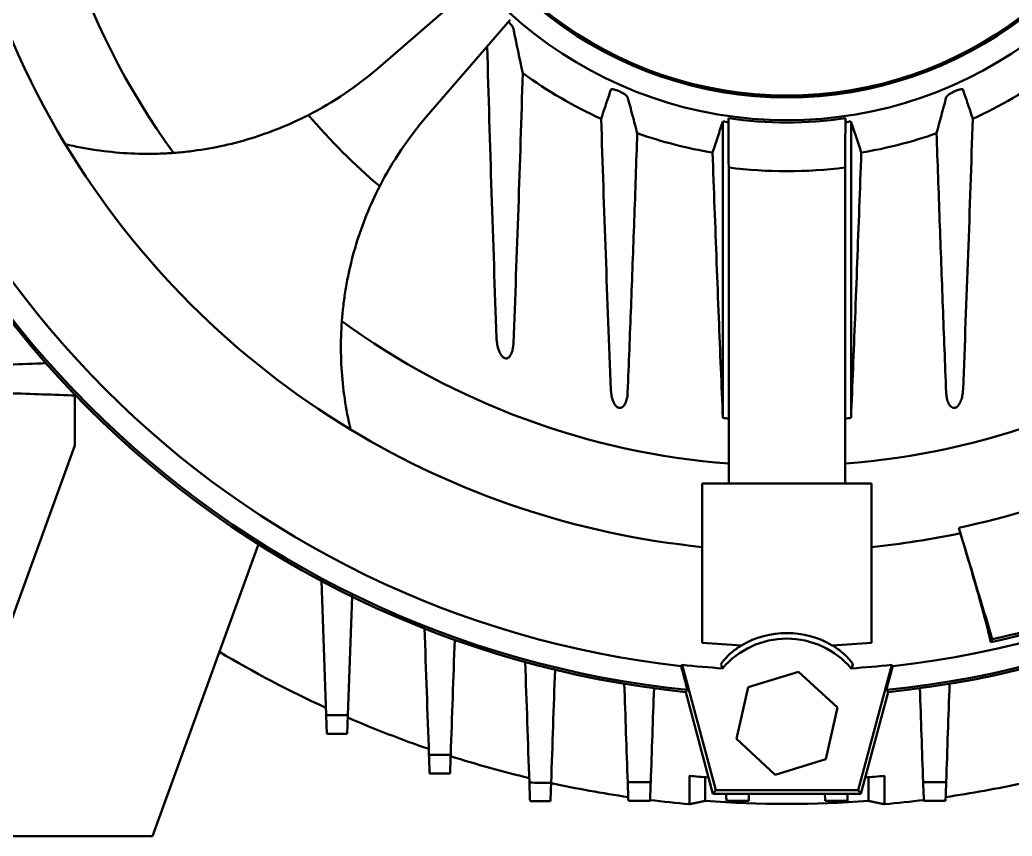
# Model space of a CAD drawing. Header units: millimetres. Extents: x 708 to 3306, y 798 to 2244.
# Drawn here: x 1885.4 to 2026.1, y 1870.2 to 1985.9 of the extents above; entities that cross this region are included whole.
import ezdxf

# ---------------------------------------------------------------- set-up
doc = ezdxf.new("R2010")
doc.units = ezdxf.units.MM
doc.header["$LTSCALE"] = 10
doc.layers.add('Visible (ISO)', color=7, linetype='Continuous', lineweight=50)

msp = doc.modelspace()

# ---------------------------------------------------------------- linework, layer by layer
at = {"layer": 'Visible (ISO)'}
for p, q in [((1949.9, 1990.93), (1936.19, 1979.08)), ((1943.07, 1972.2), (1954.92, 1985.91)), ((1985.91, 1920.18), (1985.91, 1964.97)), ((2002.43, 1920.18), (2002.43, 1964.97)), ((1893.17, 1932.65), (1893.17, 1925.58)), ((1893.17, 1925.58), (1881.02, 1892.18)), ((1985.91, 1920.18), (2002.43, 1920.18)), ((1904.17, 1870.18), (1919.23, 1911.56)), ((1928.81, 1887.34), (1928.14, 1906.39)), ((1932.48, 1904.17), (1931.89, 1887.34)), ((1984.07, 1876.71), (1979.31, 1894.47)), ((1995.83, 1893.5), (1988.66, 1891.28)), ((2001.34, 1888.41), (1995.83, 1893.5)), ((2009.03, 1894.47), (2004.27, 1876.71)), ((1983.67, 1876.18), (1979.81, 1890.61)), ((1988.66, 1891.28), (1987, 1883.96)), ((2008.54, 1890.61), (2004.67, 1876.18)), ((1999.68, 1881.09), (2001.34, 1888.41)), ((1928.9, 1884.69), (1928.81, 1887.34)), ((1928.81, 1887.34), (1931.89, 1887.34)), ((1931.89, 1887.34), (1931.8, 1884.69)), ((1931.8, 1884.69), (1928.9, 1884.69)), ((1987, 1883.96), (1992.52, 1878.86)), ((1992.52, 1878.86), (1999.68, 1881.09)), ((1980.33, 1878.72), (1980.33, 1874.7)), ((1982.59, 1878.53), (1982.59, 1875.18)), ((2005.76, 1875.18), (2005.76, 1878.53)), ((2008.02, 1874.7), (2008.02, 1878.72)), ((1984.07, 1876.71), (1983.67, 1876.18)), ((2004.27, 1876.71), (1984.07, 1876.71)), ((2004.27, 1876.71), (2004.67, 1876.18)), ((2004.67, 1876.18), (1983.67, 1876.18)), ((1904.17, 1870.18), (1860.17, 1870.18))]:
    msp.add_line(p, q, dxfattribs=at)
for centre, radius, start, end in [((1994.17, 2030.18), 119.61, 180, 211.1602), ((1994.17, 2030.18), 107.5, 180, 215.9667), ((1994.17, 2030.18), 140.31, 185.8772, 264.1228), ((1994.17, 2030.18), 139.98, 185.7849, 264.2151), ((1994.17, 2030.18), 139.98, 275.7849, 354.2151), ((1994.17, 2030.18), 140.31, 275.8772, 354.1228), ((1994.17, 2030.18), 136.71, 186.3024, 263.6976), ((1994.17, 2030.18), 58.5, 194.6609, 345.3391), ((1994.17, 2030.18), 55.26, 195.5001, 344.4999), ((1994.17, 2030.18), 55, 195.4836, 344.5164), ((1994.17, 2030.18), 136.71, 276.3024, 353.6976), ((1903.5, 2016.91), 50, 297.1415, 310.8331), ((1994.17, 2030.18), 63.97, 234.1399, 245.6673), ((1994.17, 2030.18), 63.97, 294.3327, 305.8601), ((1994.17, 2030.18), 89.12, 220.4033, 229.5967), ((1980.9, 1939.51), 50, 139.1669, 152.8585), ((1994.17, 2030.18), 58.81, 261.8953, 278.1047), ((1994.17, 2030.18), 59.37, 261.1975, 261.9744), ((1994.17, 2030.18), 59.37, 278.0256, 278.8025), ((1994.17, 2030.18), 63.97, 250.6174, 260.5075), ((1994.17, 2030.18), 63.97, 279.4925, 289.3826), ((1994.17, 2030.18), 119.61, 211.1602, 238.8398), ((1994.17, 2030.18), 65.73, 262.78, 277.22), ((1994.17, 2030.18), 107.5, 234.0333, 265.5924), ((1994.17, 2030.18), 107.5, 274.4076, 305.9667), ((1994.17, 2030.18), 101.12, 264.8447, 265.3138), ((1994.17, 2030.18), 101.12, 274.6862, 275.1553), ((1994.17, 2030.18), 119.61, 238.8398, 264.2419), ((1994.17, 2030.18), 118.8, 281.8401, 292.1599), ((1994.17, 2030.18), 119.61, 275.7581, 281.8728), ((1994.17, 2030.18), 135.61, 282.3006, 291.6994), ((1994.17, 2030.18), 135.26, 282.4371, 291.5629), ((1994.17, 1886.18), 12.79, 59.758, 120.242), ((1994.17, 2030.18), 133.11, 264.8277, 267.2271), ((1994.17, 1886.18), 12, 40.4446, 139.5554), ((1994.17, 2030.18), 133.11, 272.7729, 275.1723), ((1994.17, 2031.05), 156.95, 239.1467, 245.3741), ((1994.17, 2030.18), 136.52, 263.7517, 266.1644), ((1994.17, 2030.18), 136.52, 273.8356, 276.2483), ((1994.17, 2031.05), 156.95, 246.615, 251.1148), ((1994.17, 2031.05), 156.95, 252.3079, 256.5317), ((1994.17, 2031.05), 156.95, 257.6934, 261.7537), ((1994.17, 2031.05), 152.95, 264.8076, 265.8306), ((1994.17, 2031.05), 152.95, 274.1694, 275.1924), ((1994.17, 2031.05), 156.95, 278.2463, 282.3067), ((1994.17, 2031.05), 156.95, 262.896, 264.9403), ((1994.17, 2031.05), 156.3, 265.7501, 274.2499), ((1994.17, 2031.05), 156.95, 275.0597, 277.104)]:
    msp.add_arc(centre, radius, start, end, dxfattribs=at)
for points, knots in [([(1955.38, 1984.66), (1955.37, 1984.71), (1955.34, 1984.78), (1955.26, 1984.93), (1955.21, 1985.01), (1955.08, 1985.18), (1955.01, 1985.27), (1954.86, 1985.45), (1954.77, 1985.54), (1954.68, 1985.64)], [0, 0, 0, 0, 0.000410179, 0.000410179, 0.000820358, 0.000820358, 0.001230538, 0.001230538, 0.001640717, 0.001640717, 0.001640717, 0.001640717]), ([(1951.66, 1982.13), (1951.84, 1975.19), (1952.05, 1968.29), (1952.5, 1954.52), (1952.74, 1947.66), (1952.99, 1940.8)], [0.00027223, 0.00027223, 0.00027223, 0.00027223, 0.02166077, 0.02166077, 0.04304931, 0.04304931, 0.04304931, 0.04304931]), ([(1955.38, 1940.09), (1955.63, 1946.44), (1955.86, 1952.8), (1956.3, 1965.55), (1956.51, 1971.93), (1956.7, 1978.34)], [0, 0, 0, 0, 0.01989732, 0.01989732, 0.03979463, 0.03979463, 0.03979463, 0.03979463]), ([(1969.19, 1975.99), (1969.08, 1975.65), (1968.96, 1975.31), (1968.85, 1974.97), (1968.73, 1974.63), (1968.62, 1974.29), (1968.5, 1973.95), (1968.39, 1973.61), (1968.27, 1973.26), (1968.16, 1972.92), (1968.05, 1972.58), (1967.93, 1972.24), (1967.82, 1971.9)], [0, 0, 0, 0, 0.00415105, 0.00415105, 0.00415105, 0.00830211, 0.00830211, 0.00830211, 0.01245316, 0.01245316, 0.01245316, 0.01660422, 0.01660422, 0.01660422, 0.01660422]), ([(1971.58, 1974.93), (1971.57, 1974.98), (1971.53, 1975.04), (1971.41, 1975.17), (1971.32, 1975.24), (1971.12, 1975.38), (1971.01, 1975.45), (1970.75, 1975.6), (1970.61, 1975.67), (1970.32, 1975.8), (1970.18, 1975.87), (1969.96, 1975.95), (1969.89, 1975.97), (1969.75, 1976.01), (1969.68, 1976.03), (1969.5, 1976.07), (1969.4, 1976.08), (1969.25, 1976.06), (1969.21, 1976.03), (1969.19, 1975.99)], [0, 0, 0, 0, 0.000476593, 0.000476593, 0.000953187, 0.000953187, 0.00142978, 0.00142978, 0.001906374, 0.001906374, 0.002382967, 0.002382967, 0.002621264, 0.002621264, 0.002859561, 0.002859561, 0.003336154, 0.003336154, 0.003812748, 0.003812748, 0.003812748, 0.003812748]), ([(1972.94, 1969.84), (1972.83, 1970.26), (1972.72, 1970.68), (1972.6, 1971.1), (1972.49, 1971.52), (1972.38, 1971.94), (1972.26, 1972.37), (1972.15, 1972.79), (1972.04, 1973.22), (1971.92, 1973.65), (1971.81, 1974.07), (1971.7, 1974.5), (1971.58, 1974.93)], [0, 0, 0, 0, 0.00420164, 0.00420164, 0.00420164, 0.00840329, 0.00840329, 0.00840329, 0.01260503, 0.01260503, 0.01260503, 0.0168068, 0.0168068, 0.0168068, 0.0168068]), ([(2015.4, 1969.84), (2015.51, 1970.26), (2015.63, 1970.68), (2015.74, 1971.1), (2015.85, 1971.52), (2015.97, 1971.94), (2016.08, 1972.37), (2016.19, 1972.79), (2016.31, 1973.22), (2016.42, 1973.65), (2016.54, 1974.07), (2016.65, 1974.5), (2016.76, 1974.93)], [0, 0, 0, 0, 0.00420164, 0.00420164, 0.00420164, 0.00840329, 0.00840329, 0.00840329, 0.01260503, 0.01260503, 0.01260503, 0.0168068, 0.0168068, 0.0168068, 0.0168068]), ([(2016.76, 1974.93), (2016.78, 1974.98), (2016.81, 1975.04), (2016.94, 1975.17), (2017.02, 1975.24), (2017.22, 1975.38), (2017.34, 1975.45), (2017.6, 1975.6), (2017.73, 1975.67), (2018.02, 1975.8), (2018.17, 1975.87), (2018.39, 1975.95), (2018.46, 1975.97), (2018.6, 1976.01), (2018.66, 1976.03), (2018.85, 1976.07), (2018.95, 1976.08), (2019.1, 1976.06), (2019.14, 1976.03), (2019.15, 1975.99)], [0, 0, 0, 0, 0.000476593, 0.000476593, 0.000953187, 0.000953187, 0.00142978, 0.00142978, 0.001906374, 0.001906374, 0.002382967, 0.002382967, 0.002621264, 0.002621264, 0.002859561, 0.002859561, 0.003336154, 0.003336154, 0.003812748, 0.003812748, 0.003812748, 0.003812748]), ([(2019.15, 1975.99), (2019.27, 1975.65), (2019.38, 1975.31), (2019.5, 1974.97), (2019.61, 1974.63), (2019.73, 1974.29), (2019.84, 1973.95), (2019.96, 1973.61), (2020.07, 1973.26), (2020.19, 1972.92), (2020.3, 1972.58), (2020.41, 1972.24), (2020.53, 1971.9)], [0, 0, 0, 0, 0.00415105, 0.00415105, 0.00415105, 0.00830211, 0.00830211, 0.00830211, 0.01245316, 0.01245316, 0.01245316, 0.01660422, 0.01660422, 0.01660422, 0.01660422]), ([(1891.82, 1968.29), (1894.72, 1967.6), (1897.64, 1967.17), (1902.05, 1966.91), (1903.52, 1966.89), (1905.73, 1966.96), (1906.47, 1966.99), (1907.95, 1967.1), (1908.69, 1967.18), (1912.39, 1967.62), (1915.27, 1968.23), (1920.9, 1969.94), (1923.64, 1971.05), (1926.31, 1972.42)], [0.00000021, 0.00000021, 0.00000021, 0.00000021, 0.00897575, 0.00897575, 0.01346352, 0.01346352, 0.01570741, 0.01570741, 0.01795129, 0.01795129, 0.02692683, 0.02692683, 0.03590238, 0.03590238, 0.03590238, 0.03590238]), ([(1967.82, 1971.9), (1968.02, 1965.48), (1968.24, 1959.07), (1968.7, 1946.27), (1968.94, 1939.88), (1969.19, 1933.5)], [0, 0, 0, 0, 0.02004982, 0.02004982, 0.04009964, 0.04009964, 0.04009964, 0.04009964]), ([(1985.09, 1971.51), (1984.97, 1971.14), (1984.85, 1970.78), (1984.72, 1970.42), (1984.6, 1970.05), (1984.48, 1969.68), (1984.36, 1969.31), (1984.23, 1968.94), (1984.11, 1968.57), (1983.99, 1968.2), (1983.87, 1967.83), (1983.75, 1967.46), (1983.62, 1967.09)], [0.0000644, 0.0000644, 0.0000644, 0.0000644, 0.00445638, 0.00445638, 0.00445638, 0.00891275, 0.00891275, 0.00891275, 0.01336913, 0.01336913, 0.01336913, 0.01782551, 0.01782551, 0.01782551, 0.01782551]), ([(2003.26, 1971.51), (2003.38, 1971.14), (2003.5, 1970.78), (2003.62, 1970.42), (2003.74, 1970.05), (2003.87, 1969.68), (2003.99, 1969.31), (2004.11, 1968.94), (2004.23, 1968.57), (2004.36, 1968.2), (2004.48, 1967.83), (2004.6, 1967.46), (2004.72, 1967.09)], [0.0000644, 0.0000644, 0.0000644, 0.0000644, 0.00445638, 0.00445638, 0.00445638, 0.00891275, 0.00891275, 0.00891275, 0.01336913, 0.01336913, 0.01336913, 0.01782551, 0.01782551, 0.01782551, 0.01782551]), ([(2020.53, 1971.9), (2020.32, 1965.48), (2020.11, 1959.07), (2019.65, 1946.27), (2019.4, 1939.88), (2019.15, 1933.5)], [0, 0, 0, 0, 0.02004982, 0.02004982, 0.04009964, 0.04009964, 0.04009964, 0.04009964]), ([(1971.58, 1933.1), (1971.66, 1935.13), (1971.74, 1937.16), (1971.82, 1939.18), (1971.9, 1941.21), (1971.98, 1943.24), (1972.06, 1945.27), (1972.14, 1947.3), (1972.21, 1949.33), (1972.29, 1951.36), (1972.36, 1953.39), (1972.44, 1955.42), (1972.51, 1957.45), (1972.59, 1959.51), (1972.66, 1961.58), (1972.73, 1963.64), (1972.8, 1965.71), (1972.87, 1967.78), (1972.94, 1969.84)], [0, 0, 0, 0, 0.00638089, 0.00638089, 0.00638089, 0.01276178, 0.01276178, 0.01276178, 0.01914266, 0.01914266, 0.01914266, 0.02552355, 0.02552355, 0.02552355, 0.03200932, 0.03200932, 0.03200932, 0.03849511, 0.03849511, 0.03849511, 0.03849511]), ([(2016.76, 1933.1), (2016.68, 1935.13), (2016.6, 1937.16), (2016.52, 1939.18), (2016.44, 1941.21), (2016.36, 1943.24), (2016.29, 1945.27), (2016.21, 1947.3), (2016.13, 1949.33), (2016.06, 1951.36), (2015.98, 1953.39), (2015.91, 1955.42), (2015.83, 1957.45), (2015.76, 1959.51), (2015.69, 1961.58), (2015.61, 1963.64), (2015.54, 1965.71), (2015.47, 1967.78), (2015.4, 1969.84)], [0, 0, 0, 0, 0.00638089, 0.00638089, 0.00638089, 0.01276178, 0.01276178, 0.01276178, 0.01914266, 0.01914266, 0.01914266, 0.02552355, 0.02552355, 0.02552355, 0.03200932, 0.03200932, 0.03200932, 0.03849511, 0.03849511, 0.03849511, 0.03849511]), ([(1983.62, 1967.09), (1983.72, 1964.49), (1983.81, 1961.89), (1983.91, 1959.28), (1984.01, 1956.68), (1984.1, 1954.08), (1984.2, 1951.48), (1984.3, 1948.87), (1984.41, 1946.27), (1984.51, 1943.67), (1984.6, 1941.28), (1984.7, 1938.89), (1984.8, 1936.5), (1984.89, 1934.16), (1984.99, 1931.81), (1985.09, 1929.47)], [0, 0, 0, 0, 0.0081896, 0.0081896, 0.0081896, 0.0163792, 0.0163792, 0.0163792, 0.0245688, 0.0245688, 0.0245688, 0.03209548, 0.03209548, 0.03209548, 0.03947477, 0.03947477, 0.03947477, 0.03947477]), ([(2004.72, 1967.09), (2004.63, 1964.49), (2004.53, 1961.89), (2004.44, 1959.28), (2004.34, 1956.68), (2004.24, 1954.08), (2004.14, 1951.48), (2004.04, 1948.87), (2003.94, 1946.27), (2003.84, 1943.67), (2003.74, 1941.28), (2003.65, 1938.89), (2003.55, 1936.5), (2003.45, 1934.16), (2003.36, 1931.81), (2003.26, 1929.47)], [0, 0, 0, 0, 0.0081896, 0.0081896, 0.0081896, 0.0163792, 0.0163792, 0.0163792, 0.0245688, 0.0245688, 0.0245688, 0.03209548, 0.03209548, 0.03209548, 0.03947477, 0.03947477, 0.03947477, 0.03947477]), ([(1936.41, 1962.32), (1935.04, 1959.65), (1933.93, 1956.9), (1932.64, 1952.68), (1932.28, 1951.25), (1931.82, 1949.08), (1931.68, 1948.35), (1931.44, 1946.89), (1931.34, 1946.15), (1930.9, 1942.45), (1930.82, 1939.51), (1931.16, 1933.65), (1931.59, 1930.73), (1932.28, 1927.83)], [0.00000125, 0.00000125, 0.00000125, 0.00000125, 0.00897673, 0.00897673, 0.01346447, 0.01346447, 0.01570834, 0.01570834, 0.01795221, 0.01795221, 0.02692769, 0.02692769, 0.03590317, 0.03590317, 0.03590317, 0.03590317]), ([(1952.99, 1940.8), (1953, 1940.55), (1953.02, 1940.31), (1953.1, 1939.82), (1953.15, 1939.58), (1953.29, 1939.1), (1953.38, 1938.86), (1953.55, 1938.52), (1953.62, 1938.41), (1953.77, 1938.21), (1953.86, 1938.11), (1954.07, 1937.96), (1954.2, 1937.91), (1954.39, 1937.9), (1954.46, 1937.91), (1954.58, 1937.96), (1954.63, 1937.99), (1954.78, 1938.1), (1954.87, 1938.2), (1955, 1938.41), (1955.06, 1938.52), (1955.2, 1938.86), (1955.26, 1939.11), (1955.35, 1939.59), (1955.37, 1939.84), (1955.38, 1940.09)], [0, 0, 0, 0, 0.000767985, 0.000767985, 0.001535971, 0.001535971, 0.002303956, 0.002303956, 0.002687949, 0.002687949, 0.003071942, 0.003071942, 0.003455934, 0.003455934, 0.003647931, 0.003647931, 0.003839927, 0.003839927, 0.00422392, 0.00422392, 0.004607912, 0.004607912, 0.005375898, 0.005375898, 0.006143883, 0.006143883, 0.006143883, 0.006143883]), ([(1969.19, 1933.5), (1969.2, 1933.26), (1969.23, 1933.02), (1969.3, 1932.55), (1969.36, 1932.32), (1969.5, 1931.87), (1969.6, 1931.64), (1969.79, 1931.33), (1969.86, 1931.23), (1969.99, 1931.1), (1970.04, 1931.06), (1970.14, 1930.98), (1970.19, 1930.95), (1970.31, 1930.91), (1970.37, 1930.89), (1970.5, 1930.88), (1970.56, 1930.89), (1970.74, 1930.94), (1970.85, 1931.01), (1971.02, 1931.18), (1971.1, 1931.27), (1971.22, 1931.48), (1971.27, 1931.59), (1971.4, 1931.92), (1971.46, 1932.15), (1971.55, 1932.62), (1971.57, 1932.86), (1971.58, 1933.1)], [0, 0, 0, 0, 0.000741083, 0.000741083, 0.001482166, 0.001482166, 0.002223249, 0.002223249, 0.00259379, 0.00259379, 0.002779061, 0.002779061, 0.002964331, 0.002964331, 0.003149602, 0.003149602, 0.003334873, 0.003334873, 0.003705414, 0.003705414, 0.004075956, 0.004075956, 0.004446497, 0.004446497, 0.00518758, 0.00518758, 0.005928663, 0.005928663, 0.005928663, 0.005928663]), ([(2019.15, 1933.5), (2019.14, 1933.26), (2019.12, 1933.02), (2019.04, 1932.55), (2018.99, 1932.32), (2018.84, 1931.87), (2018.75, 1931.64), (2018.56, 1931.33), (2018.48, 1931.23), (2018.35, 1931.1), (2018.31, 1931.06), (2018.21, 1930.98), (2018.15, 1930.95), (2018.03, 1930.91), (2017.97, 1930.89), (2017.85, 1930.88), (2017.78, 1930.89), (2017.6, 1930.94), (2017.5, 1931.01), (2017.32, 1931.18), (2017.25, 1931.27), (2017.13, 1931.48), (2017.07, 1931.59), (2016.94, 1931.92), (2016.88, 1932.15), (2016.8, 1932.62), (2016.77, 1932.86), (2016.76, 1933.1)], [0, 0, 0, 0, 0.000741083, 0.000741083, 0.001482166, 0.001482166, 0.002223249, 0.002223249, 0.00259379, 0.00259379, 0.002779061, 0.002779061, 0.002964331, 0.002964331, 0.003149602, 0.003149602, 0.003334873, 0.003334873, 0.003705414, 0.003705414, 0.004075956, 0.004075956, 0.004446497, 0.004446497, 0.00518758, 0.00518758, 0.005928663, 0.005928663, 0.005928663, 0.005928663]), ([(1982.17, 1911.18), (1982.17, 1911.94), (1982.17, 1913.07), (1982.17, 1914.4), (1982.17, 1914.97), (1982.17, 1915.26), (1982.17, 1915.35), (1982.17, 1915.54), (1982.17, 1917.12), (1982.17, 1918.7), (1982.17, 1920.18)], [2.338388381, 2.338388381, 2.338388381, 2.338388381, 2.34063541, 2.341758925, 2.342320682, 2.342320682, 2.342601561, 2.342601561, 2.342882439, 2.347376497, 2.347376497, 2.347376497, 2.347376497]), ([(1982.17, 1920.18), (1982.88, 1920.18), (1984.12, 1920.18), (1985.37, 1920.18), (1985.91, 1920.18)], [2.282964767, 2.282964767, 2.282964767, 2.282964767, 2.285075007, 2.286703087, 2.286703087, 2.286703087, 2.286703087]), ([(2002.43, 1920.18), (2002.98, 1920.18), (2004.22, 1920.18), (2005.47, 1920.18), (2006.17, 1920.18)], [0.008219535, 0.008219535, 0.008219535, 0.008219535, 0.009841217, 0.011943247, 0.011943247, 0.011943247, 0.011943247]), ([(2006.17, 1920.18), (2006.17, 1918.67), (2006.17, 1917.15), (2006.17, 1915.25), (2006.17, 1914.89), (2006.17, 1914.14), (2006.17, 1913.03), (2006.17, 1911.92), (2006.17, 1911.18)], [2.349694065, 2.349694065, 2.349694065, 2.349694065, 2.354181682, 2.354181682, 2.355303587, 2.355303587, 2.356425491, 2.3586693, 2.3586693, 2.3586693, 2.3586693]), ([(2018.78, 1913.13), (2019.07, 1912.18), (2019.34, 1911.26), (2019.87, 1909.46), (2020.13, 1908.58), (2020.5, 1907.3), (2020.62, 1906.88), (2020.86, 1906.06), (2020.97, 1905.67), (2021.3, 1904.51), (2021.51, 1903.78), (2021.79, 1902.76), (2021.88, 1902.43), (2022.05, 1901.8), (2022.14, 1901.49), (2022.37, 1900.62), (2022.5, 1900.11), (2022.67, 1899.42), (2022.73, 1899.21), (2022.82, 1898.82), (2022.87, 1898.63), (2022.98, 1898.14), (2023.03, 1897.88), (2023.06, 1897.69)], [0.00000099, 0.00000099, 0.00000099, 0.00000099, 0.00299648, 0.00299648, 0.00599198, 0.00599198, 0.00748973, 0.00748973, 0.00898748, 0.00898748, 0.01198297, 0.01198297, 0.01348072, 0.01348072, 0.01497847, 0.01497847, 0.01797397, 0.01797397, 0.01947171, 0.01947171, 0.02096946, 0.02096946, 0.02396496, 0.02396496, 0.02396496, 0.02396496]), ([(1982.17, 1897.61), (1982.17, 1897.98), (1982.17, 1898.38), (1982.17, 1899.24), (1982.17, 1899.7), (1982.17, 1901.16), (1982.17, 1902.23), (1982.17, 1903.97), (1982.17, 1904.58), (1982.17, 1905.83), (1982.17, 1906.47), (1982.17, 1908.42), (1982.17, 1909.77), (1982.17, 1911.18)], [0.12502863, 0.12502863, 0.12502863, 0.12502863, 0.12715333, 0.12715333, 0.12927803, 0.12927803, 0.13352743, 0.13352743, 0.13565213, 0.13565213, 0.13777683, 0.13777683, 0.14202623, 0.14202623, 0.14202623, 0.14202623]), ([(2006.17, 1911.18), (2006.17, 1910.48), (2006.17, 1909.79), (2006.17, 1908.42), (2006.17, 1907.76), (2006.17, 1905.8), (2006.17, 1904.57), (2006.17, 1902.81), (2006.17, 1902.25), (2006.17, 1901.17), (2006.17, 1900.66), (2006.17, 1899.69), (2006.17, 1899.23), (2006.17, 1898.37), (2006.17, 1897.98), (2006.17, 1897.61)], [0.11505544, 0.11505544, 0.11505544, 0.11505544, 0.1171788, 0.1171788, 0.11930216, 0.11930216, 0.12354888, 0.12354888, 0.12567224, 0.12567224, 0.1277956, 0.1277956, 0.12991896, 0.12991896, 0.13204232, 0.13204232, 0.13204232, 0.13204232]), ([(1984.82, 1894.51), (1984.81, 1894.53), (1984.85, 1894.62), (1984.99, 1894.83), (1985.06, 1894.91), (1985.21, 1895.1), (1985.31, 1895.21), (1985.64, 1895.58), (1985.93, 1895.87), (1986.5, 1896.36), (1986.72, 1896.53), (1987.19, 1896.88), (1987.45, 1897.05), (1987.73, 1897.23)], [0.0000002, 0.0000002, 0.0000002, 0.0000002, 0.00274115, 0.00274115, 0.00411163, 0.00411163, 0.00548211, 0.00548211, 0.00822306, 0.00822306, 0.00959354, 0.00959354, 0.01096401, 0.01096401, 0.01096401, 0.01096401]), ([(2000.61, 1897.23), (2000.9, 1897.05), (2001.16, 1896.87), (2001.63, 1896.53), (2001.84, 1896.36), (2002.22, 1896.04), (2002.39, 1895.88), (2002.69, 1895.59), (2002.81, 1895.46), (2003.15, 1895.09), (2003.3, 1894.9), (2003.45, 1894.69), (2003.48, 1894.63), (2003.53, 1894.55), (2003.53, 1894.52), (2003.53, 1894.51)], [0.02581026, 0.02581026, 0.02581026, 0.02581026, 0.02717744, 0.02717744, 0.02854463, 0.02854463, 0.02991181, 0.02991181, 0.03127899, 0.03127899, 0.03401336, 0.03401336, 0.03538055, 0.03538055, 0.03674773, 0.03674773, 0.03674773, 0.03674773])]:
    msp.add_open_spline(points, degree=3, knots=knots, dxfattribs=at)
for points in [[(1956.7, 1978.34), (1956.26, 1980.38), (1955.82, 1982.48), (1955.38, 1984.66)], [(1985.91, 1964.97), (1985.9, 1967.3), (1985.89, 1969.63), (1985.88, 1971.96)], [(2002.46, 1971.96), (2002.46, 1969.63), (2002.45, 1967.3), (2002.43, 1964.97)], [(1985.09, 1971.51), (1985.09, 1957.44), (1985.09, 1943.41), (1985.09, 1929.47)], [(2003.26, 1971.51), (2003.26, 1957.44), (2003.26, 1943.41), (2003.26, 1929.47)], [(1889.08, 1937.22), (1887.33, 1937.16), (1885.57, 1937.1), (1883.81, 1937.04)], [(1883.85, 1932.98), (1887, 1932.87), (1890.16, 1932.76), (1893.31, 1932.65)], [(2023.3, 1898.1), (2021.72, 1903.37), (2020.13, 1908.64), (2018.55, 1913.91)], [(2018.55, 1913.91), (2018.63, 1913.65), (2018.7, 1913.39), (2018.78, 1913.13)], [(1942.77, 1899.63), (1942.98, 1893.66), (1943.19, 1887.7), (1943.4, 1881.73)], [(1946.48, 1881.72), (1946.67, 1887.15), (1946.86, 1892.59), (1947.05, 1898.03)], [(2023.06, 1897.69), (2023.14, 1897.82), (2023.22, 1897.96), (2023.3, 1898.1)], [(1957.04, 1894.88), (1957.24, 1889.18), (1957.44, 1883.47), (1957.64, 1877.77)], [(1960.72, 1877.76), (1960.91, 1883.1), (1961.09, 1888.44), (1961.28, 1893.79)], [(1979.17, 1894.3), (1979.21, 1894.36), (1979.26, 1894.41), (1979.31, 1894.47)], [(1980.06, 1890.92), (1979.76, 1892.04), (1979.46, 1893.17), (1979.17, 1894.3)], [(1985.04, 1893.97), (1984.96, 1894.15), (1984.89, 1894.33), (1984.82, 1894.51)], [(2003.53, 1894.51), (2003.46, 1894.33), (2003.38, 1894.15), (2003.31, 1893.97)], [(2009.18, 1894.3), (2008.88, 1893.17), (2008.58, 1892.04), (2008.28, 1890.92)], [(2009.03, 1894.47), (2009.08, 1894.41), (2009.13, 1894.36), (2009.18, 1894.3)], [(1971.59, 1877.83), (1971.42, 1882.48), (1971.26, 1887.13), (1971.1, 1891.79)], [(2017.25, 1891.79), (2017.08, 1887.14), (2016.92, 1882.48), (2016.76, 1877.83)], [(1975.32, 1891.15), (1975.16, 1886.71), (1975.01, 1882.27), (1974.85, 1877.82)], [(1979.81, 1890.61), (1979.89, 1890.71), (1979.98, 1890.82), (1980.06, 1890.92)], [(2008.28, 1890.92), (2008.37, 1890.82), (2008.45, 1890.71), (2008.54, 1890.61)], [(2013.49, 1877.82), (2013.34, 1882.27), (2013.18, 1886.71), (2013.03, 1891.15)], [(1943.49, 1879.07), (1943.46, 1879.96), (1943.43, 1880.85), (1943.4, 1881.73)], [(1943.4, 1881.73), (1944.43, 1881.72), (1945.46, 1881.71), (1946.48, 1881.72)], [(1946.48, 1881.72), (1946.45, 1880.84), (1946.42, 1879.96), (1946.39, 1879.07)], [(1946.39, 1879.07), (1945.42, 1879.07), (1944.46, 1879.07), (1943.49, 1879.07)], [(1957.73, 1875.12), (1957.7, 1876), (1957.67, 1876.89), (1957.64, 1877.77)], [(1957.64, 1877.77), (1958.67, 1877.76), (1959.7, 1877.75), (1960.72, 1877.76)], [(1960.72, 1877.76), (1960.69, 1876.88), (1960.66, 1876), (1960.63, 1875.12)], [(1971.68, 1875.18), (1971.65, 1876.07), (1971.62, 1876.95), (1971.59, 1877.83)], [(1971.59, 1877.83), (1972.68, 1877.83), (1973.76, 1877.83), (1974.85, 1877.82)], [(1974.85, 1877.82), (1974.82, 1876.94), (1974.79, 1876.06), (1974.76, 1875.18)], [(2013.49, 1877.82), (2014.58, 1877.83), (2015.67, 1877.83), (2016.76, 1877.83)], [(2013.59, 1875.18), (2013.56, 1876.06), (2013.53, 1876.94), (2013.49, 1877.82)], [(2016.76, 1877.83), (2016.73, 1876.95), (2016.7, 1876.07), (2016.67, 1875.18)], [(1960.63, 1875.12), (1959.66, 1875.12), (1958.7, 1875.12), (1957.73, 1875.12)], [(1974.76, 1875.18), (1973.73, 1875.18), (1972.71, 1875.18), (1971.68, 1875.18)], [(1985.59, 1875.18), (1985.58, 1875.52), (1985.56, 1875.85), (1985.55, 1876.18)], [(1988.75, 1875.18), (1987.7, 1875.18), (1986.64, 1875.18), (1985.59, 1875.18)], [(1988.79, 1876.18), (1988.78, 1875.85), (1988.76, 1875.52), (1988.75, 1875.18)], [(1999.59, 1875.18), (1999.58, 1875.52), (1999.57, 1875.85), (1999.56, 1876.18)], [(2002.76, 1875.18), (2001.7, 1875.18), (2000.65, 1875.18), (1999.59, 1875.18)], [(2002.79, 1876.18), (2002.78, 1875.85), (2002.77, 1875.52), (2002.76, 1875.18)], [(2016.67, 1875.18), (2015.64, 1875.18), (2014.61, 1875.18), (2013.59, 1875.18)]]:
    msp.add_open_spline(points, degree=3, dxfattribs=at)
for points in [[(1980.33, 1874.7), (1981.08, 1874.86), (1981.84, 1875.02), (1982.59, 1875.18)], [(2005.76, 1875.18), (2006.51, 1875.02), (2007.26, 1874.86), (2008.02, 1874.7)]]:
    msp.add_rational_spline(points, [1, 0.999984013825, 0.999984013825, 1], degree=3, dxfattribs=at)

doc.saveas('drawing.dxf')
